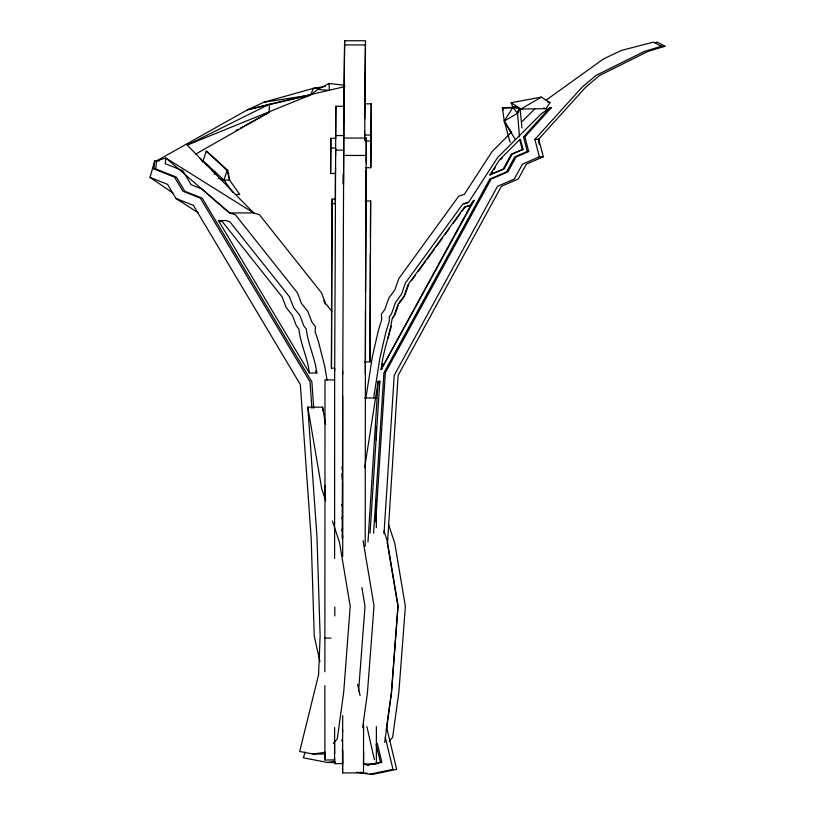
<?xml version="1.0" encoding="UTF-8"?>
<svg xmlns="http://www.w3.org/2000/svg" width="815" height="815" viewBox="0 0 815 815"><rect width="100%" height="100%" fill="white"/><g stroke="black" fill="none" stroke-linecap="round" stroke-linejoin="round"><path stroke-width="1.22" d="M324.869 671.774L325.012 379.902L334.649 379.902M334.67 368.156L331.45 368.156L331.644 283.325L332.113 199.084L335.322 199.084M334.598 558.581L334.639 368.074M342.646 538.277L342.646 535.74M342.646 395.886L342.432 538.328M342.707 556.35L342.718 371.426M365.212 546.264L365.456 310.729M364.651 361.88L370 361.88L370.336 254.056M376.336 527.702L376.347 499.819M376.377 440.263L376.377 426.327M324.869 497.741L324.89 485.2M342.361 538.766L342.483 482.307M335.536 167.686L335.444 173.493L330.615 173.493L330.829 138.285L335.648 138.285M331.45 368.156L332.113 199.084M335.413 172.658L335.301 203.679L332.082 203.679M334.68 371.426L335.668 148.065L330.849 148.065L330.615 173.493M343.319 184.18L343.37 174.125M343.4 184.109L343.441 173.931M342.779 374.075L343.899 106.256L335.862 106.256L335.617 138.703M365.528 291.678L366.088 170.101M365.283 374.075L366.281 138.061L343.777 138.061L343.512 185.005M365.436 167.707L370.794 167.707L371.243 103.831L364.814 103.831L364.713 118.786M370 361.88L370.631 200.999L365.273 200.999M370.418 237.501L370.631 200.999M335.607 155.645L335.862 106.256M343.777 138.061L344.623 40.75L365.517 40.75L364.672 140.496M364.611 138.601L364.631 131.256M370.794 167.707L371.243 103.831M343.798 105.543L344.623 40.75M364.713 103.016L365.385 45.508M366.19 162.827L366.281 138.061M367.973 541.965L378.17 381.237L379.841 381.237L370.041 533.102M387.461 543.809L398.107 375.409L501.398 186.329L518.228 179.035L526.358 164.161L543.299 156.786L538.776 139.396L534.864 139.396L539.387 156.786L543.299 156.786M334.629 758.256L334.568 759.967L324.93 759.967L324.869 685.578M342.687 715.611L342.606 763.614L334.568 763.614L334.608 727.561M363.633 750.809L363.5 772.915L342.606 772.915L342.738 750.809M373.576 533.275L383.936 372.761L489.713 179.137L506.543 171.843L514.662 156.979L527.285 151.478L528.68 151.478L524.88 136.889L551.368 107.59L549.972 107.59L541.16 113.927L497.7 157.438L468.778 201.998L462.9 203.974L405.452 282.948L401.5 294.225L395.489 302.487L391.495 313.836L389.183 317.004L389.387 320.855L385.841 332.377L379.882 358.03L373.627 398.087M375.705 521.885L385.332 372.761L491.109 179.137L507.939 171.843L516.058 156.979L528.68 151.478M383.987 533.713L394.205 375.409L497.496 186.329L514.326 179.035L522.446 164.161L539.387 156.786M358.6 690.998L365.018 606.268L361.87 587.503M311.89 408.244L310.036 381.889L200.378 198.177L182.957 191.25L174.553 177.171L153.913 168.939L154.707 160.891L159.088 160.891M313.744 408.244L311.88 381.889L202.232 198.177L184.811 191.25L176.407 177.171L155.767 168.939L156.562 160.891L247.444 109.801L263.785 102.272L313.561 88.285L325.368 86.441M362.665 727.571L367.412 693.076L374.014 605.912L363.072 540.6M386.239 729.955L391.434 692.22L397.934 606.279L387.268 542.556M384.7 742.353L391.475 693.076L398.077 605.912L387.135 540.6L383.977 531.095M334.771 607.043L334.822 615.906M365.792 398.718L372.424 356.257L378.527 329.963L381.685 319.694L381.4 314.203L384.833 309.476L388.826 298.127L394.837 289.865L398.8 278.598L458.743 196.191L464.367 194.296L492.087 151.59L511.728 131.908M364.662 467.728L378.17 381.237M474.045 200.409L381.125 369.49C382.816 351.988 389.733 335.179 392.229 318.095L394.093 315.537L398.087 304.189L404.097 295.927L408.05 284.649L464.53 207.03L471.06 205.013L474.045 200.409L470.5 205.013M379.454 383.743L379.841 381.237M381.675 369.49L382.612 363.51M388.123 338.164L389.254 333.335M341.831 741.161L342.422 738.706M172.831 192.931L150.021 177.364L154.707 160.891M305.075 752.011L303.404 757.828L327.589 762.483L335.189 762.483M202.691 162.114L206.195 151.264L206.929 151.264L227.721 170.315L229.616 180.156L239.763 194.469L235.321 194.469M232.764 192.422L224.064 180.156L226.988 170.315L206.195 151.264M341.954 518.472L342.687 516.068M341.933 530.484L342.667 528.089M519.512 136.951L517.525 113.295L519.033 108.314M389.621 332.123L391.475 326.112M405.045 294.806L408.61 284.649M394.643 315.537L398.24 305.33M510.159 142.38L504.251 121.048L517.525 113.295L519.002 110.106M381.125 369.49L473.484 200.409M515.386 107.193L512.961 107.376L504.251 121.048L510.873 132.346L510.047 129.972M489.815 174.828L499.615 159.73L519.695 139.62L520.53 139.62L523.077 149.4L512.156 154.157L504.037 169.021L489.815 174.828L503.201 169.021L511.311 154.157L523.077 149.4M490.65 174.828L492.606 171.812M493.91 169.795L495.225 167.778M515.274 139.477L504.251 121.048L502.386 107.814L512.961 107.376L521.019 108.976L546.04 108.721L550.013 102.588L541.364 97.107L511.158 102.731L512.961 107.376L517.525 113.295M464.285 203.995L467.82 202.782M411.544 280.615L415.212 275.572M418.187 271.487L425.634 261.258M427.121 259.211L434.558 248.983M436.045 246.945L442.739 237.736M444.97 234.669L449.442 228.536M453.16 223.422L460.597 213.194M462.095 211.136L465.08 207.03L471.06 205.013M399.309 303.272L404.647 295.927M392.789 318.095L394.022 316.393M214.131 174.481L215.669 172.464L211.554 170.264M333.315 743.361L337.278 738.91L343.696 692.261L350.206 606.268L339.519 542.474L332.428 521.08M389.254 741.151L392.636 737.351L398.892 691.884L405.361 606.421L394.796 543.33L388.49 524.31M527.285 151.478L523.485 136.889L549.972 107.59M534.864 139.396L582.185 87.052L596.071 75.408L644.095 51.528L661.352 46.261L664.979 46.261L657.175 42.085L654.71 42.726M521.559 122.077L534.956 108.66M500.451 159.73L502.193 157.978M344.827 85.28L328.985 83.476L317.748 89.436L310.423 95.039L187.175 145.07L253.608 212.919L259.435 214.722L321.487 292.799L325.593 303.486L331.807 311.31M545.989 100.235L603.518 58.894L621.509 50.408L653.548 42.085L661.352 46.261M548.434 109.699L551.368 107.59M518.146 111.237L521.885 108.711M511.158 102.731L521.019 108.976L541.364 97.107M195.682 154.086L269.296 112.215L269.296 104.269L344.908 86.573M236.044 130.471L238.255 129.259M240.476 128.037L242.697 126.824M244.908 125.602L269.296 112.215M187.175 145.07L269.296 104.269L247.444 109.801L267.208 105.166M156.562 160.891L165.832 157.988L253.608 212.919L229.545 212.919L165.832 157.988L165.262 163.683L182.743 170.651L191.148 184.73L201.865 188.988L229.545 212.919L235.362 214.722L297.424 292.799L301.519 303.486L307.744 311.31L311.88 322.068L315.436 326.55L315.14 331.746L318.41 341.475L324.727 366.393L327.07 380.085M664.979 46.261L647.721 51.528L599.697 75.408L585.812 87.052L538.491 139.396L538.715 141.82M304.403 96.842L310.423 95.039L313.561 88.285L318.553 87.918M269.673 104.595L303.017 96.781M305.482 96.201L310.423 95.039L263.785 102.272M521.019 108.976L523.342 108.487M363.327 764.215L368.034 764.939L380.442 762.331L376.153 744.492M356.491 772.202L369.664 774.25L393.024 769.34L385.22 737.31M369.664 774.25L373.29 774.25L396.65 769.34L386.667 727.428M325.593 424.513L322.628 407.164L307.815 407.164L316.994 537.319L320.132 635.894L318.573 674.698L299.686 751.481L313.011 754.038L325.399 752.276M327.589 762.483L335.026 761.424M516.781 107.356L512.961 107.376L516.649 107.162M512.961 107.376L516.476 107.213M344.674 44.927L365.568 44.927M364.611 134.995L371.039 134.995M335.668 135.565L343.706 135.565M523.485 136.889L524.88 136.889M365.68 141.005L371.039 141.005M335.699 150.143L343.736 150.143M343.808 155.451L366.312 155.451M153.913 168.939L155.767 168.939M227.721 170.315L226.988 170.315L229.616 180.156L224.064 180.156L218.328 178.332M218.4 220.529L225.806 220.529L229.861 221.782L289.447 296.752L293.543 307.438L299.767 315.262L303.893 326.02L306.338 329.087C307.785 343.808 315.15 357.989 316.801 372.985L309.394 372.985L218.4 220.529L222.454 221.782L282.041 296.752L286.136 307.438L292.361 315.262L296.497 326.02L298.932 329.087C300.378 343.808 307.744 357.989 309.394 372.985M364.702 397.944L376.398 397.944M324.92 638.084L330.941 638.084M313.011 754.038L325.358 754.038M368.034 764.939L381.838 762.331L377.284 743.26M512.441 107.906L502.386 107.814L503.171 110.086M317.748 89.436L329.454 90.373L328.985 83.476M363.551 764.032L368.248 764.755M360.128 772.202L362.522 772.569M364.916 772.946L367.31 773.323M370.896 773.873L373.29 774.25M547.568 102.007L550.013 102.588M543.839 107.926L546.04 108.721M150.021 177.364L167.564 184.363L175.969 198.453L193.4 205.37L300.328 384.537L311.167 538.144L314.274 636.128L319.928 661.536M206.195 164.528L208.11 165.537L205.4 163.825M175.969 198.453L198.157 212.756M249.879 209.679L253.608 212.919M203.271 161.105L224.064 180.156M200.215 158.518L202.069 161.217M315.527 370.845L316.801 372.985M323.779 300.49L325.144 304.046M341.719 504.434L342.504 506.818M325.725 500.868L321.782 488.98L307.815 407.164M374.38 759.59L366.903 726.593M519.695 139.62L522.242 149.4M357.581 684.315L360.047 695.501M341.933 467.189L342.565 470.917M342.432 729.058L342.748 731.575M520.113 109.22L521.946 127.884M538.776 139.396L539.214 144.245M341.893 473.607L342.331 479.892M322.628 407.164L322.893 410.831M342.524 761.781L342.606 763.614M342.606 772.915L342.443 747.875M334.568 763.614L334.476 759.254M324.93 759.967L324.818 752.418M376.387 726.613L376.357 764.012L363.5 764.012L363.592 724.413M334.598 742.475L334.619 753.855M330.829 138.285L330.849 148.065"/></g></svg>
